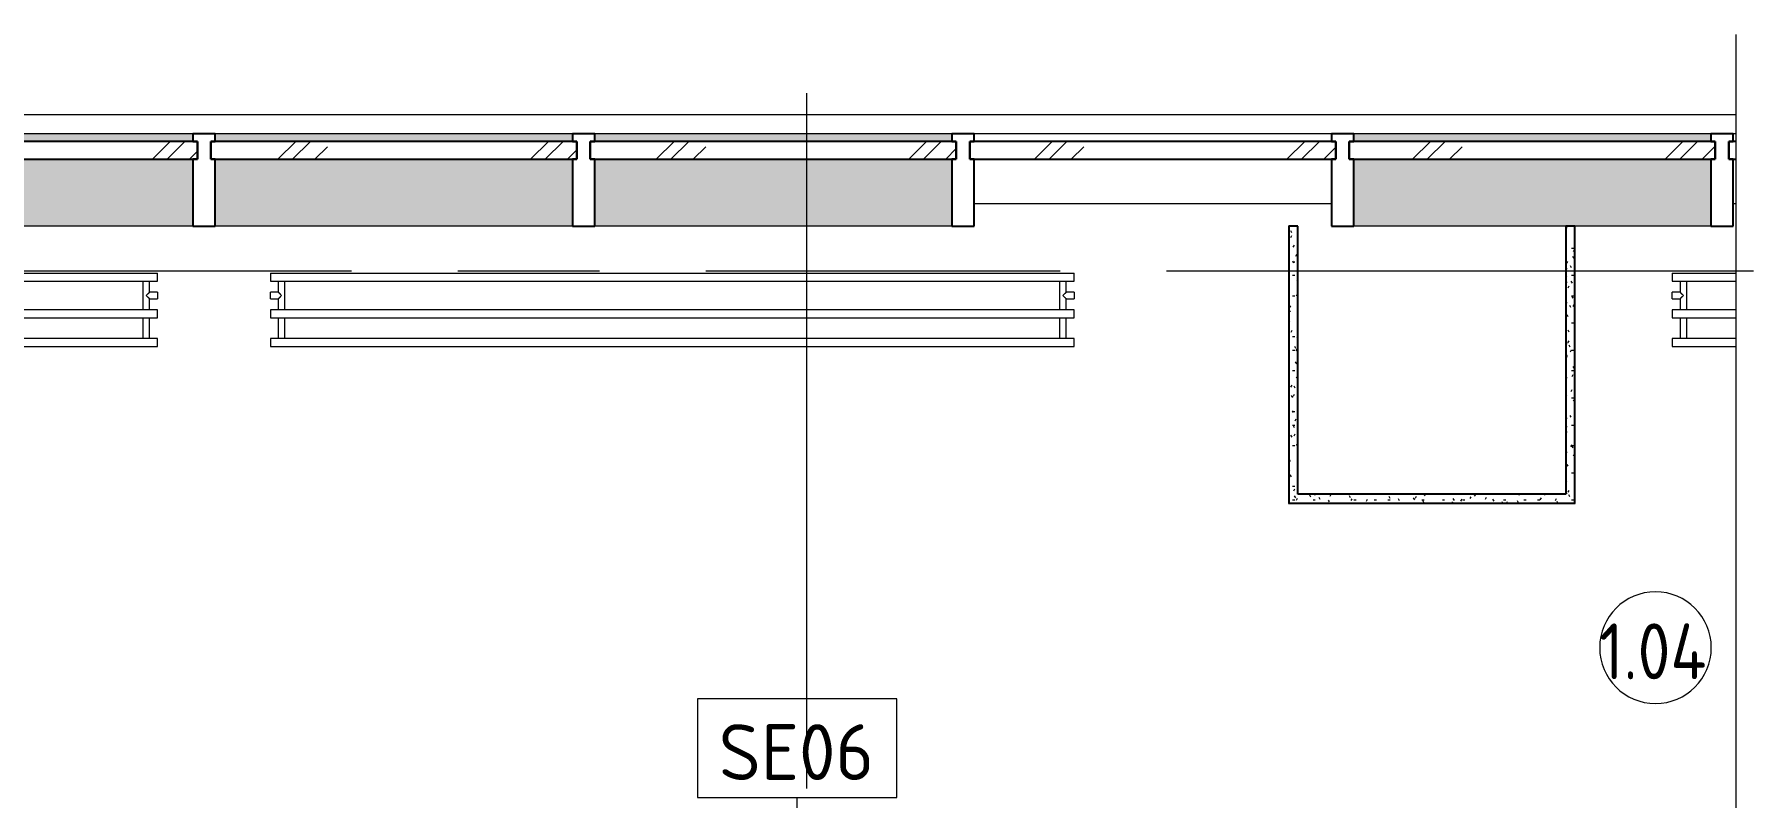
# Model space of a CAD drawing. Header units: millimetres. Extents: x 3991 to 282775, y -8553 to 29560.
# Drawn here: x 6280 to 10131, y 25821 to 27530 of the extents above; entities that cross this region are included whole.
import ezdxf

# ---------------------------------------------------------------- set-up
doc = ezdxf.new("R2010")
doc.units = ezdxf.units.MM
doc.linetypes.add('Осевая', pattern=[1587.5, 317.5, -238.125, 793.75, -238.125])
for name, color, linetype, lineweight in [('A-AREA-IDEN', 7, 'Continuous', 9), ('A-DETL-GENF', 7, 'Continuous', 9), ('A-GLAZ-CURT', 7, 'Continuous', 9), ('A-GLAZ-CURT-1', 7, 'Continuous', 25), ('A-GLAZ-CWMG', 7, 'Continuous', 9), ('A-GLAZ-CWMG-1', 7, 'Continuous', 25), ('A-WALL', 7, 'Continuous', 9), ('I-WALL', 7, 'Continuous', 9), ('M-EQPM', 7, 'Continuous', 9), ('P-SANR-FIXT-IDEN', 7, 'Continuous', 9), ('Оси', 7, 'Continuous', 9), ('Оси-2', 7, 'Осевая', 9)]:
    doc.layers.add(name, color=color, linetype=linetype, lineweight=lineweight)
doc.layers.add('A-WALL-1', color=7, linetype='Continuous', lineweight=25, true_color=0x3c3c3c)
doc.layers.add('A-WALL-FNSH-1', color=7, linetype='Continuous', lineweight=15, true_color=0x3c3c3c)
doc.styles.add('GOST Common_1', font='GOST_Common.ttf', dxfattribs={"height": 125})
doc.styles.add('GOST Common_2', font='GOST_Common.ttf', dxfattribs={"width": 0.9, "height": 125})
pattern_1 = [(0, (0, 0), (60.96, 15.24), [5.029, -40.691, 5.029, -40.691, -243.84]), (0, (0, 0), (60.96, 15.24), [-91.44, 5.029, -86.411, 5.029, -40.691, -106.68]), (0, (0, 0), (60.96, 15.24), [-228.6, 5.029, -25.451, 5.029, -71.171]), (120, (22.86, 7.62), (-43.678227, 45.172909), [5.029, -40.691, 5.029, -40.691, -243.84]), (120, (22.86, 7.62), (-43.678227, 45.172909), [-91.44, 5.029, -86.411, 5.029, -40.691, -106.68]), (120, (22.86, 7.62), (-43.678227, 45.172909), [-228.6, 5.029, -25.451, 5.029, -71.171]), (240, (30.48, 38.1), (-17.281773, -60.412909), [5.029, -40.691, 5.029, -40.691, -243.84]), (240, (30.48, 38.1), (-17.281773, -60.412909), [-91.44, 5.029, -86.411, 5.029, -40.691, -106.68]), (240, (30.48, 38.1), (-17.281773, -60.412909), [-228.6, 5.029, -25.451, 5.029, -71.171])]

# ---------------------------------------------------------------- blocks, each defined once
blk = doc.blocks.new('Системная панель - Стекло - 40мм-22856067-Фрагмент 1_1')
at = {"layer": 'A-GLAZ-CURT'}
h = blk.add_hatch(dxfattribs=at)
h.set_pattern_fill('FP_2', color=256, style=0, pattern_type=2)
h.set_pattern_definition([(45, (-8835, -27240), (-141.4214, 141.4214), [100, -300]), (45, (-8935, -27290), (-141.4214, 141.4214), [300, -100]), (45, (-8735, -27340), (-141.4214, 141.4214), [100, -300])])
h.paths.add_polyline_path([(410, -40), (410, 0), (-410, 0), (-410, -40), (-249, -40)])
at = {"layer": 'A-GLAZ-CURT-1'}
for p, q in [((410, 0), (-410, 0)), ((-410, 0), (-410, -40)), ((410, -40), (410, 0)), ((-410, -40), (410, -40))]:
    blk.add_line(p, q, dxfattribs=at)
blk = doc.blocks.new('Системная панель - Стекло - 40мм-V1-Фрагмент 1_1')
at = {"layer": 'A-GLAZ-CURT'}
h = blk.add_hatch(dxfattribs=at)
h.set_pattern_fill('FP_3', color=256, style=0, pattern_type=2)
h.set_pattern_definition([(45, (-10535, -27240), (-141.4214, 141.4214), [100, -300]), (45, (-10635, -27290), (-141.4214, 141.4214), [300, -100]), (45, (-10435, -27340), (-141.4214, 141.4214), [100, -300])])
h.paths.add_polyline_path([(-410, -40), (-394.2, -40), (-394.2, 0), (-410, 0)])
at = {"layer": 'A-GLAZ-CURT-1'}
for p, q in [((-394.2, 0), (-410, 0)), ((-410, 0), (-410, -40)), ((-410, -40), (-394.2, -40))]:
    blk.add_line(p, q, dxfattribs=at)
blk = doc.blocks.new('Прямоугольный импост - Импост структурный с накладкой - 160мм-20149069-Фрагмент 1_1')
at = {"layer": 'A-GLAZ-CWMG'}
for p, q in [((9185, 27307), (8385, 27307)), ((9185, 27150), (8385, 27150))]:
    blk.add_line(p, q, dxfattribs=at)
blk = doc.blocks.new('Прямоугольный импост - Импост структурный с накладкой - 160мм-V2-Фрагмент 1_1')
at = {"layer": 'A-GLAZ-CWMG'}
for p, q in [((10090.8, 27307), (10085, 27307)), ((10090.8, 27150), (10085, 27150))]:
    blk.add_line(p, q, dxfattribs=at)
blk = doc.blocks.new('Прямоугольный импост - Импост структурный с накладкой - 190мм-20153693-Фрагмент 1_1')
at = {"layer": 'A-GLAZ-CWMG-1'}
for p, q in [((-25, 40), (-25, 190)), ((-25, 190), (25, 190)), ((25, 190), (25, 40)), ((-15, 40), (-25, 40)), ((-15, 0), (-15, 40)), ((15, 40), (15, 0)), ((25, 40), (15, 40)), ((-25, -17), (-25, 0)), ((-25, 0), (-15, 0)), ((15, 0), (25, 0)), ((25, 0), (25, -17)), ((25, -17), (-25, -17))]:
    blk.add_line(p, q, dxfattribs=at)
blk = doc.blocks.new('Системная панель - Стекло - 40мм-V3-Фрагмент 1_1')
at = {"layer": 'A-GLAZ-CURT'}
h = blk.add_hatch(dxfattribs=at)
h.set_pattern_fill('FP_5', color=256, style=0, pattern_type=2)
h.set_pattern_definition([(45, (-9685, -27240), (-141.4214, 141.4214), [100, -300]), (45, (-9785, -27290), (-141.4214, 141.4214), [300, -100]), (45, (-9585, -27340), (-141.4214, 141.4214), [100, -300])])
h.paths.add_polyline_path([(410, -40), (410, 0), (-410, 0), (-410, -40), (236.9, -40)])
at = {"layer": 'A-GLAZ-CURT-1'}
for p, q in [((410, 0), (-410, 0)), ((-410, 0), (-410, -40)), ((410, -40), (410, 0)), ((-410, -40), (410, -40))]:
    blk.add_line(p, q, dxfattribs=at)
blk = doc.blocks.new('Прямоугольный импост - Импост структурный с накладкой - 190мм-23186023-Фрагмент 1_1')
at = {"layer": 'A-GLAZ-CWMG'}
for points in [[(10035, 27290), (10035, 27307), (9235, 27307), (9235, 27290), (9871.9, 27290)], [(10035, 27100), (10035, 27250), (9235, 27250), (9235, 27100), (9871.9, 27100)]]:
    blk.add_hatch(color=256, dxfattribs=at).paths.add_polyline_path(points)
for p, q in [((10035, 27307), (9235, 27307)), ((9710, 27100), (9235, 27100)), ((10035, 27100), (9730, 27100))]:
    blk.add_line(p, q, dxfattribs=at)
blk = doc.blocks.new('Системная панель - Стекло - 40мм-V4-Фрагмент 1_1')
at = {"layer": 'A-GLAZ-CURT'}
h = blk.add_hatch(dxfattribs=at)
h.set_pattern_fill('FP_6', color=256, style=0, pattern_type=2)
h.set_pattern_definition([(45, (-7985, -27240), (-141.4214, 141.4214), [100, -300]), (45, (-8085, -27290), (-141.4214, 141.4214), [300, -100]), (45, (-7885, -27340), (-141.4214, 141.4214), [100, -300])])
h.paths.add_polyline_path([(410, -40), (410, 0), (-410, 0), (-410, -40), (-66.9, -40)])
at = {"layer": 'A-GLAZ-CURT-1'}
for p, q in [((410, 0), (-410, 0)), ((-410, 0), (-410, -40)), ((410, -40), (410, 0)), ((-410, -40), (410, -40))]:
    blk.add_line(p, q, dxfattribs=at)
blk = doc.blocks.new('Прямоугольный импост - Импост структурный с накладкой - 190мм-V5-Фрагмент 1_1')
at = {"layer": 'A-GLAZ-CWMG'}
for points in [[(8335, 27290), (8335, 27307), (7535, 27307), (7535, 27290), (7868.1, 27290)], [(8335, 27100), (8335, 27250), (7535, 27250), (7535, 27100), (7868.1, 27100)]]:
    blk.add_hatch(color=256, dxfattribs=at).paths.add_polyline_path(points)
for p, q in [((8335, 27307), (7535, 27307)), ((8335, 27100), (7535, 27100))]:
    blk.add_line(p, q, dxfattribs=at)
blk = doc.blocks.new('Системная панель - Стекло - 40мм-V6-Фрагмент 1_1')
at = {"layer": 'A-GLAZ-CURT'}
h = blk.add_hatch(dxfattribs=at)
h.set_pattern_fill('FP_7', color=256, style=0, pattern_type=2)
h.set_pattern_definition([(45, (-7135, -27240), (-141.4214, 141.4214), [100, -300]), (45, (-7235, -27290), (-141.4214, 141.4214), [300, -100]), (45, (-7035, -27340), (-141.4214, 141.4214), [100, -300])])
h.paths.add_polyline_path([(410, -40), (410, 0), (-410, 0), (-410, -40), (115.1, -40)])
at = {"layer": 'A-GLAZ-CURT-1'}
for p, q in [((410, 0), (-410, 0)), ((-410, 0), (-410, -40)), ((410, -40), (410, 0)), ((-410, -40), (410, -40))]:
    blk.add_line(p, q, dxfattribs=at)
blk = doc.blocks.new('Системная панель - Стекло - 40мм-V9-Фрагмент 1_1')
at = {"layer": 'A-GLAZ-CURT'}
h = blk.add_hatch(dxfattribs=at)
h.set_pattern_fill('FP_11', color=256, style=0, pattern_type=2)
h.set_pattern_definition([(45, (-6285, -27240), (-141.4214, 141.4214), [100, -300]), (45, (-6385, -27290), (-141.4214, 141.4214), [300, -100]), (45, (-6185, -27340), (-141.4214, 141.4214), [100, -300])])
h.paths.add_polyline_path([(297.2, -40), (410, -40), (410, 0), (-410, 0), (-410, -40), (-370.7, -40)])
at = {"layer": 'A-GLAZ-CURT-1'}
for p, q in [((410, 0), (-410, 0)), ((-410, 0), (-410, -40)), ((410, -40), (410, 0)), ((-410, -40), (410, -40))]:
    blk.add_line(p, q, dxfattribs=at)
blk = doc.blocks.new('radiator_prado_classic_z_tip_30_po exemplyaru - Classic Z Тип 30-500-30677905-Фрагмент 1_1')
at = {"layer": 'M-EQPM'}
for p, q in [((1800, 228), (1657.7, 228)), ((1657.7, 210), (1800, 210)), ((1767.5, 210), (1767.5, 164)), ((1782.5, 164), (1782.5, 210)), ((1800, 210), (1800, 228)), ((1800, 164), (1657.7, 164)), ((1800, 146), (1800, 164)), ((1657.7, 146), (1800, 146)), ((1767.5, 146), (1767.5, 82)), ((1782.5, 121.5), (1782.5, 146)), ((1800, 121.5), (1782.5, 121.5)), ((1800, 121.5), (1800, 106.5)), ((1800, 82), (1657.7, 82)), ((1782.5, 82), (1782.5, 106.5)), ((1782.5, 106.5), (1800, 106.5)), ((1800, 64), (1800, 82)), ((1800, 64), (1657.7, 64))]:
    blk.add_line(p, q, dxfattribs=at)
for points, knots in [([(1775, 114), (1775.5, 114.5), (1776.4, 115.4), (1777.6, 116.6), (1778.4, 117.4), (1778.9, 117.9), (1779.2, 118.2), (1779.5, 118.5), (1779.8, 118.8), (1780.1, 119.2), (1780.4, 119.4), (1780.7, 119.7), (1781, 120), (1781.3, 120.3), (1781.5, 120.5), (1781.7, 120.7), (1781.9, 120.9), (1782.1, 121.1), (1782.2, 121.2), (1782.3, 121.3), (1782.5, 121.5), (1782.5, 121.5), (1782.5, 121.5)], [0, 0, 0, 0, 0.142857, 0.285714, 0.357143, 0.392857, 0.428571, 0.464286, 0.5, 0.535714, 0.571429, 0.607143, 0.642857, 0.678571, 0.714286, 0.75, 0.785714, 0.821429, 0.857143, 0.892857, 0.928571, 1, 1, 1, 1]), ([(1782.5, 106.5), (1782.5, 106.5), (1782.5, 106.5), (1782.3, 106.7), (1782.2, 106.8), (1782.1, 106.9), (1781.9, 107.1), (1781.7, 107.3), (1781.5, 107.5), (1781.3, 107.7), (1781, 108), (1780.7, 108.3), (1780.4, 108.6), (1780.1, 108.8), (1779.7, 109.3), (1779.3, 109.7), (1778.9, 110.1), (1778.4, 110.6), (1777.6, 111.4), (1776.4, 112.6), (1775.5, 113.5), (1775, 114)], [0, 0, 0, 0, 0.071429, 0.107143, 0.142857, 0.178571, 0.214286, 0.25, 0.285714, 0.321429, 0.357143, 0.392857, 0.428571, 0.464286, 0.5, 0.571429, 0.607143, 0.642857, 0.714286, 0.857143, 1, 1, 1, 1])]:
    blk.add_open_spline(points, degree=3, knots=knots, dxfattribs=at)
blk = doc.blocks.new('radiator_prado_classic_z_tip_30_po exemplyaru - Classic Z Тип 30-500-V11-Фрагмент 1_1')
at = {"layer": 'M-EQPM'}
for p, q in [((0, 228), (0, 210)), ((1800, 228), (0, 228)), ((0, 210), (1800, 210)), ((17.5, 210), (17.5, 164)), ((32.5, 164), (32.5, 210)), ((1767.5, 210), (1767.5, 164)), ((1782.5, 164), (1782.5, 210)), ((1800, 210), (1800, 228)), ((1800, 164), (0, 164)), ((0, 164), (0, 146)), ((1800, 146), (1800, 164)), ((0, 146), (1800, 146)), ((17.5, 121.5), (0, 121.5)), ((0, 106.5), (0, 121.5)), ((17.5, 146), (17.5, 121.5)), ((32.5, 82), (32.5, 146)), ((1767.5, 146), (1767.5, 82)), ((1782.5, 121.5), (1782.5, 146)), ((1800, 121.5), (1782.5, 121.5)), ((1800, 121.5), (1800, 106.5)), ((0, 106.5), (17.5, 106.5)), ((1800, 82), (0, 82)), ((0, 82), (0, 64)), ((17.5, 106.5), (17.5, 82)), ((1782.5, 82), (1782.5, 106.5)), ((1782.5, 106.5), (1800, 106.5)), ((1800, 64), (1800, 82)), ((1800, 64), (0, 64))]:
    blk.add_line(p, q, dxfattribs=at)
for points, knots in [([(25, 114), (24.5, 114.5), (23.6, 115.4), (22.4, 116.6), (21.6, 117.4), (21.1, 117.9), (20.8, 118.2), (20.5, 118.5), (20.2, 118.8), (19.8, 119.1), (19.6, 119.4), (19.3, 119.7), (19, 120), (18.7, 120.3), (18.5, 120.5), (18.3, 120.7), (18.1, 120.9), (17.9, 121.1), (17.8, 121.2), (17.7, 121.3), (17.5, 121.5), (17.5, 121.5), (17.5, 121.5)], [0, 0, 0, 0, 0.142857, 0.285714, 0.357143, 0.392857, 0.428571, 0.464286, 0.5, 0.535714, 0.571429, 0.607143, 0.642857, 0.678571, 0.714286, 0.75, 0.785714, 0.821429, 0.857143, 0.892857, 0.928571, 1, 1, 1, 1]), ([(1775, 114), (1775.5, 114.5), (1776.4, 115.4), (1777.6, 116.6), (1778.4, 117.4), (1778.9, 117.9), (1779.2, 118.2), (1779.5, 118.5), (1779.8, 118.8), (1780.1, 119.2), (1780.4, 119.4), (1780.7, 119.7), (1781, 120), (1781.3, 120.3), (1781.5, 120.5), (1781.7, 120.7), (1781.9, 120.9), (1782.1, 121.1), (1782.2, 121.2), (1782.3, 121.3), (1782.5, 121.5), (1782.5, 121.5), (1782.5, 121.5)], [0, 0, 0, 0, 0.142857, 0.285714, 0.357143, 0.392857, 0.428571, 0.464286, 0.5, 0.535714, 0.571429, 0.607143, 0.642857, 0.678571, 0.714286, 0.75, 0.785714, 0.821429, 0.857143, 0.892857, 0.928571, 1, 1, 1, 1]), ([(17.5, 106.5), (17.5, 106.5), (17.5, 106.5), (17.7, 106.7), (17.8, 106.8), (17.9, 106.9), (18.1, 107.1), (18.3, 107.3), (18.5, 107.5), (18.7, 107.7), (19, 108), (19.3, 108.3), (19.6, 108.6), (19.8, 108.9), (20.3, 109.3), (20.7, 109.7), (21.1, 110.1), (21.6, 110.6), (22.4, 111.4), (23.6, 112.6), (24.5, 113.5), (25, 114)], [0, 0, 0, 0, 0.071429, 0.107143, 0.142857, 0.178571, 0.214286, 0.25, 0.285714, 0.321429, 0.357143, 0.392857, 0.428571, 0.464286, 0.5, 0.571429, 0.607143, 0.642857, 0.714286, 0.857143, 1, 1, 1, 1]), ([(1782.5, 106.5), (1782.5, 106.5), (1782.5, 106.5), (1782.3, 106.7), (1782.2, 106.8), (1782.1, 106.9), (1781.9, 107.1), (1781.7, 107.3), (1781.5, 107.5), (1781.3, 107.7), (1781, 108), (1780.7, 108.3), (1780.4, 108.6), (1780.1, 108.8), (1779.7, 109.3), (1779.3, 109.7), (1778.9, 110.1), (1778.4, 110.6), (1777.6, 111.4), (1776.4, 112.6), (1775.5, 113.5), (1775, 114)], [0, 0, 0, 0, 0.071429, 0.107143, 0.142857, 0.178571, 0.214286, 0.25, 0.285714, 0.321429, 0.357143, 0.392857, 0.428571, 0.464286, 0.5, 0.571429, 0.607143, 0.642857, 0.714286, 0.857143, 1, 1, 1, 1])]:
    blk.add_open_spline(points, degree=3, knots=knots, dxfattribs=at)
blk = doc.blocks.new('radiator_prado_classic_z_tip_30_po exemplyaru - Classic Z Тип 30-500-V12-Фрагмент 1_1')
at = {"layer": 'M-EQPM'}
for p, q in [((0, 228), (0, 210)), ((840.9, 228), (0, 228)), ((0, 210), (840.9, 210)), ((17.5, 210), (17.5, 164)), ((32.5, 164), (32.5, 210)), ((840.9, 164), (0, 164)), ((0, 164), (0, 146)), ((0, 146), (840.9, 146)), ((17.5, 121.5), (0, 121.5)), ((0, 106.5), (0, 121.5)), ((17.5, 146), (17.5, 121.5)), ((32.5, 82), (32.5, 146)), ((0, 106.5), (17.5, 106.5)), ((840.9, 82), (0, 82)), ((0, 82), (0, 64)), ((17.5, 106.5), (17.5, 82)), ((840.9, 64), (0, 64))]:
    blk.add_line(p, q, dxfattribs=at)
for points, knots in [([(25, 114), (24.5, 114.5), (23.6, 115.4), (22.4, 116.6), (21.6, 117.4), (21.1, 117.9), (20.8, 118.2), (20.5, 118.5), (20.2, 118.8), (19.8, 119.1), (19.6, 119.4), (19.3, 119.7), (19, 120), (18.7, 120.3), (18.5, 120.5), (18.3, 120.7), (18.1, 120.9), (17.9, 121.1), (17.8, 121.2), (17.7, 121.3), (17.5, 121.5), (17.5, 121.5), (17.5, 121.5)], [0, 0, 0, 0, 0.142857, 0.285714, 0.357143, 0.392857, 0.428571, 0.464286, 0.5, 0.535714, 0.571429, 0.607143, 0.642857, 0.678571, 0.714286, 0.75, 0.785714, 0.821429, 0.857143, 0.892857, 0.928571, 1, 1, 1, 1]), ([(17.5, 106.5), (17.5, 106.5), (17.5, 106.5), (17.7, 106.7), (17.8, 106.8), (17.9, 106.9), (18.1, 107.1), (18.3, 107.3), (18.5, 107.5), (18.7, 107.7), (19, 108), (19.3, 108.3), (19.6, 108.6), (19.8, 108.9), (20.3, 109.3), (20.7, 109.7), (21.1, 110.1), (21.6, 110.6), (22.4, 111.4), (23.6, 112.6), (24.5, 113.5), (25, 114)], [0, 0, 0, 0, 0.071429, 0.107143, 0.142857, 0.178571, 0.214286, 0.25, 0.285714, 0.321429, 0.357143, 0.392857, 0.428571, 0.464286, 0.5, 0.571429, 0.607143, 0.642857, 0.714286, 0.857143, 1, 1, 1, 1])]:
    blk.add_open_spline(points, degree=3, knots=knots, dxfattribs=at)
blk = doc.blocks.new('DET_L_Линия разрыва - М100-30581332-Фрагмент 1_1')
at = {"layer": 'A-DETL-GENF'}
blk.add_line((0, 0), (2550, 0), dxfattribs=at)
blk = doc.blocks.new('Марка_Помещения - Номер-25198446-Фрагмент 1_1')
at = {"layer": 'A-AREA-IDEN'}
for start, end in [(360, 180), (180, 360)]:
    blk.add_arc((0, 0), 2.5, start, end, dxfattribs=at)
blk = doc.blocks.new('М_сантехническая_рамка1 - В рамке-30590747-Фрагмент 1_1')
at = {"layer": 'P-SANR-FIXT-IDEN'}
for p, q in [((4.293, 2.24), (-4.639, 2.24)), ((-4.639, 2.24), (-4.639, -2.178)), ((4.293, -2.178), (4.293, 2.24)), ((-4.639, -2.178), (4.293, -2.178))]:
    blk.add_line(p, q, dxfattribs=at)

msp = doc.modelspace()

# ---------------------------------------------------------------- hatches: boundary and pattern name
at = {"layer": 'I-WALL'}
h = msp.add_hatch(dxfattribs=at)
h.set_pattern_fill('FP_13', color=256, style=0, pattern_type=2)
h.set_pattern_definition(pattern_1)
h.paths.add_polyline_path([(9110, 26480), (9110, 27100), (9090, 27100), (9090, 26480)])
h = msp.add_hatch(dxfattribs=at)
h.set_pattern_fill('FP_13', color=256, style=0, pattern_type=2)
h.set_pattern_definition(pattern_1)
h.paths.add_polyline_path([(9730, 26500), (9730, 27100), (9710, 27100), (9710, 26500)])
h = msp.add_hatch(dxfattribs=at)
h.set_pattern_fill('FP_13', color=256, style=0, pattern_type=2)
h.set_pattern_definition(pattern_1)
h.paths.add_polyline_path([(9110, 26480), (9730, 26480), (9730, 26500), (9110, 26500)])

# ---------------------------------------------------------------- linework, layer by layer
at = {"layer": 'A-WALL'}
msp.add_line((5714.7, 27350), (10090.8, 27350), dxfattribs=at)
at = {"layer": 'A-WALL-1'}
for p, q in [((9090, 27100), (9090, 26480)), ((9110, 27100), (9090, 27100)), ((9110, 26500), (9110, 27100)), ((9730, 27100), (9710, 27100)), ((9710, 27100), (9710, 26500)), ((9730, 26480), (9730, 27100)), ((9710, 26500), (9110, 26500)), ((9090, 26480), (9730, 26480))]:
    msp.add_line(p, q, dxfattribs=at)
at = {"layer": 'A-WALL-FNSH-1'}
for p, q in [((9089, 27100), (9089, 26479)), ((9090, 27100), (9089, 27100)), ((9731, 27100), (9730, 27100)), ((9731, 26479), (9731, 27100)), ((9089, 26479), (9731, 26479))]:
    msp.add_line(p, q, dxfattribs=at)
at = {"layer": 'P-SANR-FIXT-IDEN'}
msp.add_line((7988.5, 25499), (7988.5, 25820.6), dxfattribs=at)
at = {"layer": 'Оси'}
for p, q in [((8010, 26148.1), (8010, 27398.1)), ((8880.8, 27000), (10130.8, 27000))]:
    msp.add_line(p, q, dxfattribs=at)
at = {"layer": 'Оси-2'}
for p, q in [((5640.7, 27000), (8880.8, 27000)), ((8010, 22110.5), (8010, 26148.1))]:
    msp.add_line(p, q, dxfattribs=at)

# ---------------------------------------------------------------- block references
at = {"layer": 'A-AREA-IDEN', "xscale": 49.99999999999998, "yscale": 49.99999999999998, "zscale": 49.99999999999998}
msp.add_blockref('Марка_Помещения - Номер-25198446-Фрагмент 1_1', (9911, 26156.3), dxfattribs=at)
at = {"layer": 'A-DETL-GENF', "rotation": 270.0000000000001}
msp.add_blockref('DET_L_Линия разрыва - М100-30581332-Фрагмент 1_1', (10090.8, 27529.5), dxfattribs=at)
at = {"layer": 'A-GLAZ-CURT'}
for name, p in [('Системная панель - Стекло - 40мм-V9-Фрагмент 1_1', (6235, 27290)), ('Системная панель - Стекло - 40мм-V6-Фрагмент 1_1', (7085, 27290)), ('Системная панель - Стекло - 40мм-V4-Фрагмент 1_1', (7935, 27290)), ('Системная панель - Стекло - 40мм-22856067-Фрагмент 1_1', (8785, 27290)), ('Системная панель - Стекло - 40мм-V3-Фрагмент 1_1', (9635, 27290)), ('Системная панель - Стекло - 40мм-V1-Фрагмент 1_1', (10485, 27290))]:
    msp.add_blockref(name, p, dxfattribs=at)
at = {"layer": 'A-GLAZ-CWMG'}
for name, p in [('Прямоугольный импост - Импост структурный с накладкой - 190мм-V5-Фрагмент 1_1', (-1700, 0)), ('Прямоугольный импост - Импост структурный с накладкой - 190мм-V5-Фрагмент 1_1', (-850, 0)), ('Прямоугольный импост - Импост структурный с накладкой - 190мм-V5-Фрагмент 1_1', (0, 0)), ('Прямоугольный импост - Импост структурный с накладкой - 160мм-20149069-Фрагмент 1_1', (0, 0)), ('Прямоугольный импост - Импост структурный с накладкой - 190мм-23186023-Фрагмент 1_1', (0, 0)), ('Прямоугольный импост - Импост структурный с накладкой - 160мм-V2-Фрагмент 1_1', (0, 0))]:
    msp.add_blockref(name, p, dxfattribs=at)
at = {"layer": 'A-GLAZ-CWMG', "extrusion": (0, 0, -1), "rotation": 180}
for p in [(-6660, 27290), (-7510, 27290), (-8360, 27290), (-9210, 27290), (-10060, 27290)]:
    msp.add_blockref('Прямоугольный импост - Импост структурный с накладкой - 190мм-20153693-Фрагмент 1_1', p, dxfattribs=at)
at = {"layer": 'M-EQPM', "rotation": 180}
for name, p in [('radiator_prado_classic_z_tip_30_po exemplyaru - Classic Z Тип 30-500-V12-Фрагмент 1_1', (6555.7, 27058.8)), ('radiator_prado_classic_z_tip_30_po exemplyaru - Classic Z Тип 30-500-V11-Фрагмент 1_1', (8608.7, 27058.8)), ('radiator_prado_classic_z_tip_30_po exemplyaru - Classic Z Тип 30-500-30677905-Фрагмент 1_1', (11748.5, 27058.8))]:
    msp.add_blockref(name, p, dxfattribs=at)
at = {"layer": 'P-SANR-FIXT-IDEN', "xscale": 49.99999999999998, "yscale": 49.99999999999998, "zscale": 49.99999999999998}
msp.add_blockref('М_сантехническая_рамка1 - В рамке-30590747-Фрагмент 1_1', (7997.2, 25929.5), dxfattribs=at)

# ---------------------------------------------------------------- texts
at = {"layer": 'A-AREA-IDEN', "insert": (9785.6, 26210.6), "char_height": 125, "width": 313.861, "attachment_point": 1, "style": 'GOST Common_2'}
msp.add_mtext('1.04', dxfattribs=at)
at = {"layer": 'P-SANR-FIXT-IDEN', "insert": (7812.9, 25984.9), "char_height": 125, "width": 444.937, "attachment_point": 1, "style": 'GOST Common_1'}
msp.add_mtext('SE06', dxfattribs=at)

doc.saveas('drawing.dxf')
